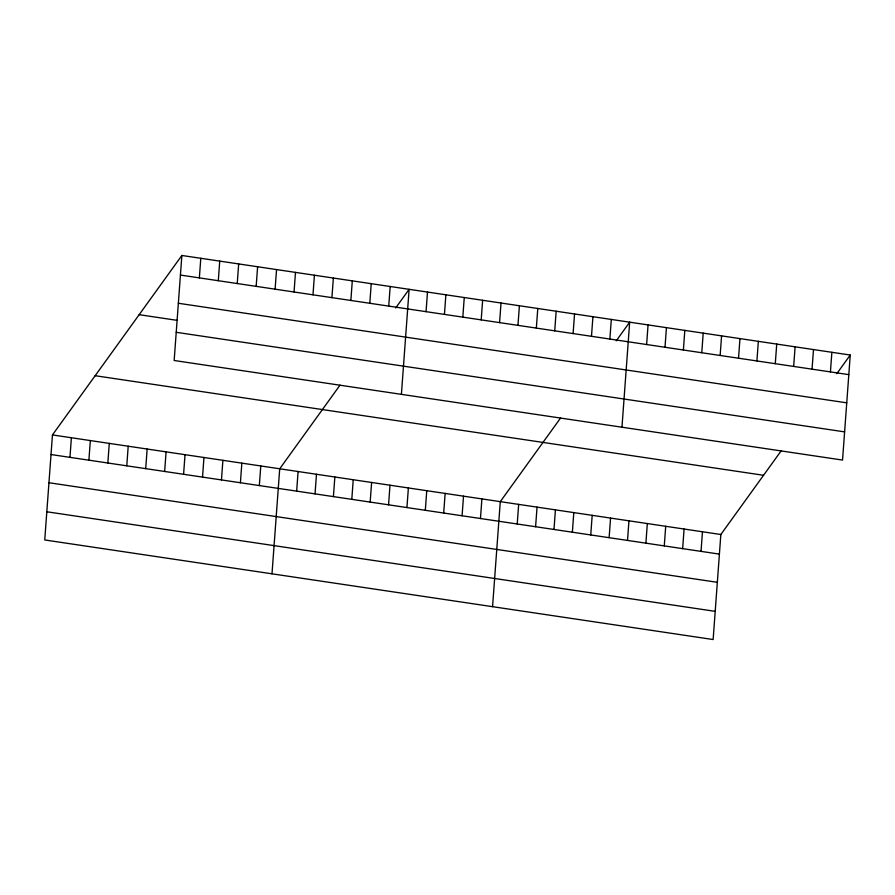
<?xml version="1.0" encoding="UTF-8"?>
<svg xmlns="http://www.w3.org/2000/svg" width="895" height="895" viewBox="0 0 895 895"><rect width="100%" height="100%" fill="white"/><g stroke="black" fill="none" stroke-linecap="round" stroke-linejoin="round"><path stroke-width="1.34" d="M181.864 255.467L174.156 360.495L842.542 460.075L850.25 355.035L181.864 255.467L52.458 434.925L44.75 539.965L713.136 639.533L720.844 534.505L781.145 450.879M69.955 457.356L71.399 437.756M88.896 460.187L90.339 440.575M107.836 463.006L109.279 443.394M126.777 465.825L128.209 446.213M145.706 468.644L147.149 449.033M164.646 471.464L166.09 451.863M183.587 474.294L185.03 454.682M199.361 277.897L200.804 258.286M202.527 477.113L203.959 457.502M218.302 280.717L219.734 261.105M221.457 479.933L222.9 460.321M237.242 283.536L238.674 263.924M240.397 482.752L241.84 463.14M256.171 286.355L257.615 266.744M259.337 485.571L260.781 465.959M275.112 289.175L276.555 269.574M272.002 573.818L279.71 468.79L340.01 385.152M294.052 292.005L295.484 272.393M296.659 491.131L298.091 471.52M312.981 294.824L314.425 275.212M315.04 493.872L316.472 474.26M331.922 297.643L333.365 278.032M333.421 496.613L334.853 477.001M350.862 300.463L352.306 280.851M351.802 499.354L353.234 479.742M369.803 303.282L371.235 283.67M370.172 502.084L371.615 482.472M388.732 306.112L390.175 286.501M388.553 504.825L389.996 485.213M401.407 394.348L409.116 289.32L395.668 307.958M406.934 507.566L408.377 487.954M426.054 311.661L427.497 292.061M425.315 510.307L426.758 490.695M444.435 314.402L445.878 294.791M443.696 513.036L445.139 493.436M462.816 317.143L464.259 297.532M462.077 515.777L463.52 496.166M481.197 319.884L482.64 300.272M480.458 518.518L481.902 498.907M499.578 322.625L501.021 303.013M492.563 606.676L500.283 501.647L560.583 418.01M517.959 325.355L519.402 305.743M517.22 523.989L518.664 504.388M536.34 328.096L537.783 308.484M535.602 526.73L537.045 507.118M554.721 330.837L556.164 311.225M553.983 529.471L555.426 509.859M573.102 333.578L574.545 313.966M572.364 532.212L573.807 512.6M591.483 336.307L592.926 316.707M590.745 534.953L592.188 515.341M609.864 339.048L611.307 319.437M609.126 537.682L610.569 518.071M621.969 427.206L629.677 322.178L616.241 340.827M627.507 540.423L628.95 520.812M646.626 344.53L648.058 324.919M645.888 543.164L647.331 523.553M665.007 347.26L666.439 327.659M664.269 545.905L665.712 526.294M683.388 350.001L684.82 330.389M682.65 548.635L684.093 529.034M701.769 352.742L703.201 333.13M701.031 551.376L702.463 531.764M720.151 355.483L721.583 335.871M738.532 358.224L739.964 338.612M756.901 360.953L758.345 341.342M775.283 363.694L776.726 344.083M793.664 366.435L795.107 346.824M812.045 369.176L813.488 349.565M830.426 371.906L831.869 352.306M836.803 373.685L850.25 355.035M180.421 275.067L848.807 374.647M178.351 303.26L846.737 402.839M139.161 314.682L177.042 320.332M176.226 332.302L844.611 431.882M95.161 375.71L763.547 475.279M52.458 434.925L720.844 534.505M51.026 454.537L719.412 554.117M48.956 482.729L717.342 582.309M46.82 511.772L715.206 611.352"/></g></svg>
